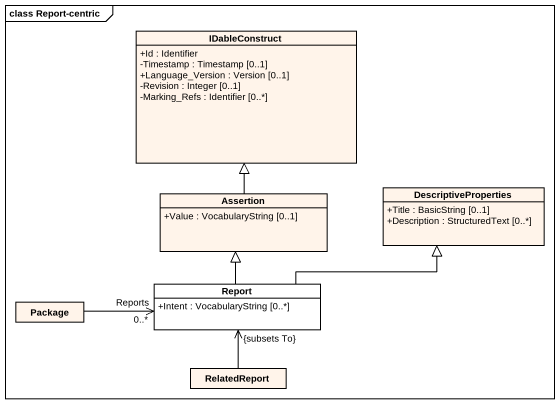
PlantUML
@startuml
mainframe class Report-centric
hide circle
hide empty members
skinparam classAttributeIconSize 0
class IDableConstruct #FFF4EA {
  +Id : Identifier
  -Timestamp : Timestamp [0..1]
  +Language_Version : Version [0..1]
  -Revision : Integer [0..1]
  -Marking_Refs : Identifier [0..*]
}
class Assertion #FFF4EA {
  +Value : VocabularyString [0..1]
}
class DescriptiveProperties #FFF4EA {
  +Title : BasicString [0..1]
  +Description : StructuredText [0..*]
}
class "Package" as Package_ #FFF4EA
class Report {
  +Intent : VocabularyString [0..*]
}
class RelatedReport #FFF4EA
Assertion -up-|> IDableConstruct
Report -up-|> Assertion
Report -right-|> DescriptiveProperties
Report "Reports\n0..*" <-left- Package_
RelatedReport -up-> "{subsets To}" Report
@enduml
